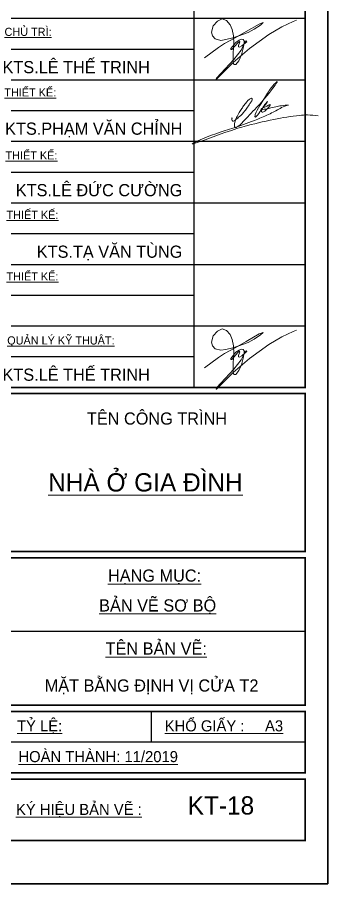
# Model space of a CAD drawing. Header units: inches. Extents: x 274208 to 641690, y -81912 to 129129.
# Drawn here: x 493947 to 496472, y 12277 to 19320 of the extents above; entities that cross this region are included whole.
import ezdxf
from ezdxf.enums import TextEntityAlignment as Align

# ---------------------------------------------------------------- set-up
doc = ezdxf.new("R2010")
doc.units = ezdxf.units.IN
doc.header["$MEASUREMENT"] = 0
for name, color, linetype, lineweight in [('05.Text', 253, 'Continuous', 18), ('11.Khung bo', 32, 'Continuous', 50), ('12.Khung', 36, 'Continuous', 25)]:
    doc.layers.add(name, color=color, linetype=linetype, lineweight=lineweight)
doc.layers.add('Tpl_Bound', color=1, linetype='Continuous', plot=False)
doc.styles.add('VnAvantH', font='')
doc.styles.get('VnAvantH').set_extended_font_data('.VnAvantH')

# ---------------------------------------------------------------- blocks, each defined once
blk = doc.blocks.new('100')
at = {"layer": '05.Text', "color": 1}
for points in [[(1899575, -932513), (1899804, -932346), (1899898, -932283), (1900076, -932189), (1900253, -932085), (1900467, -931965), (1900530, -931939), (1900488, -931980), (1900384, -932048), (1900285, -932101), (1900132, -932156), (1900034, -932189), (1899924, -932215), (1899841, -932231), (1899747, -932205), (1899705, -932158), (1899689, -932095), (1899716, -931996), (1899789, -931918), (1899862, -931881), (1899935, -931907), (1899992, -931975), (1900024, -932054), (1900045, -932158), (1900050, -932283), (1900039, -932435), (1900039, -932539), (1900039, -932602), (1900060, -932623), (1900086, -932623), (1900133, -932560), (1900175, -932466), (1900206, -932356), (1900222, -932273), (1900222, -932236), (1900206, -932215), (1900175, -932210), (1900139, -932226), (1900086, -932262), (1900003, -932362), (1900003, -932377), (1900018, -932377), (1900118, -932268), (1900144, -932247), (1900150, -932255), (1900128, -932315), (1900128, -932336), (1900144, -932341), (1900180, -932320), (1900243, -932268), (1900264, -932252), (1900253, -932238), (1900234, -932252), (1900219, -932287), (1900170, -932388), (1900050, -932539), (1899773, -932842), (1899763, -932863), (1899773, -932863), (1900039, -932591), (1900306, -932362), (1900624, -932137), (1900833, -932012), (1901016, -931923), (1901073, -931902), (1901073, -931902)], [(1899575, -937551), (1899804, -937384), (1899898, -937322), (1900076, -937228), (1900253, -937123), (1900467, -937003), (1900530, -936977), (1900488, -937019), (1900384, -937087), (1900285, -937139), (1900132, -937194), (1900034, -937228), (1899924, -937254), (1899841, -937269), (1899747, -937243), (1899705, -937196), (1899689, -937134), (1899716, -937034), (1899789, -936956), (1899862, -936920), (1899935, -936946), (1899992, -937014), (1900024, -937092), (1900045, -937196), (1900050, -937322), (1900039, -937473), (1900039, -937577), (1900039, -937640), (1900060, -937661), (1900086, -937661), (1900133, -937598), (1900175, -937504), (1900206, -937395), (1900222, -937311), (1900222, -937275), (1900206, -937254), (1900175, -937249), (1900139, -937264), (1900086, -937301), (1900003, -937400), (1900003, -937416), (1900018, -937416), (1900118, -937306), (1900144, -937285), (1900150, -937293), (1900128, -937353), (1900128, -937374), (1900144, -937379), (1900180, -937358), (1900243, -937306), (1900264, -937290), (1900253, -937276), (1900234, -937290), (1900219, -937326), (1900170, -937426), (1900050, -937577), (1899773, -937880), (1899763, -937901), (1899773, -937901), (1900039, -937630), (1900306, -937400), (1900624, -937175), (1900833, -937050), (1901016, -936961), (1901073, -936940), (1901073, -936940)]]:
    blk.add_lwpolyline(points, dxfattribs=at)
blk.add_open_spline([(1900027, -933500), (1900028, -933495), (1900029, -933475), (1900010, -933522), (1900041, -933557), (1900095, -933511), (1900154, -933461), (1900222, -933393), (1900280, -933312), (1900318, -933248), (1900355, -933202), (1900345, -933163), (1900297, -933190), (1900265, -933226), (1900221, -933280), (1900168, -933361), (1900108, -933445), (1900075, -933539), (1900057, -933597), (1900065, -933630), (1900077, -933654), (1900123, -933629), (1900176, -933586), (1900391, -933344), (1900537, -933217), (1900787, -932865), (1900665, -932986), (1900598, -933094), (1900494, -933261), (1900413, -933391), (1900396, -933454), (1900395, -933492), (1900470, -933407), (1900493, -933365), (1900645, -933168), (1900543, -933294), (1900513, -933336), (1900502, -933367), (1900498, -933393), (1900534, -933398), (1900569, -933370), (1900603, -933334), (1900678, -933245), (1900567, -933315), (1900453, -933362), (1900586, -933347), (1900655, -933323), (1900766, -933306), (1900830, -933287), (1900975, -933278), (1900875, -933295), (1900785, -933350), (1900604, -933442), (1900351, -933549), (1899955, -933689), (1899652, -933774), (1899240, -933977), (1899913, -933722), (1900222, -933624), (1900688, -933511), (1901024, -933457), (1901268, -933437), (1901368, -933451), (1901426, -933459)], degree=3, knots=[0, 0, 0, 0, 13.001549, 45.182046, 75.147666, 135.108377, 209.641321, 330.219786, 413.431736, 506.039568, 562.398795, 572.463919, 614.687261, 666.540181, 742.379066, 813.202468, 960.332922, 1047.085289, 1116.051756, 1131.302675, 1149.586427, 1184.79628, 1250.847983, 1377.568732, 2101.569807, 2168.068812, 2267.843813, 2387.363722, 2649.028258, 2817.08725, 2833.831444, 2854.618351, 2901.709158, 3027.903615, 3176.185809, 3269.626432, 3330.368571, 3346.796885, 3372.809813, 3391.190007, 3437.370987, 3499.325704, 3566.136718, 3664.560559, 3739.363206, 3816.79641, 3907.070556, 4014.590981, 4111.202593, 4196.764677, 4225.616608, 4342.07839, 4556.167365, 4806.734713, 5180.847788, 5782.871818, 5867.791252, 6344.624172, 6742.186194, 7236.015034, 7661.393477, 7790.355718, 7964.394921, 7964.394921, 7964.394921, 7964.394921], dxfattribs=at)
at = {"layer": '11.Khung bo', "const_width": 26.7}
for points in [[(1896213, -937871), (1901213, -937871), (1901213, -930871), (1896213, -930871)], [(1896213, -940540), (1901213, -940540), (1901213, -937971), (1896213, -937971)], [(1896213, -943040), (1901213, -943040), (1901213, -940640), (1896213, -940640)], [(1896213, -944140), (1901213, -944140), (1901213, -943140), (1896213, -943140)], [(1896213, -945240), (1901213, -945240), (1901213, -944240), (1896213, -944240)]]:
    blk.add_lwpolyline(points, close=True, dxfattribs=at)
at = {"layer": '12.Khung'}
for p, q in [((1899399, -930871), (1899399, -937871)), ((1896213, -931871), (1901213, -931871)), ((1896213, -932371), (1899399, -932371)), ((1896213, -932871), (1901213, -932871)), ((1896213, -933371), (1899399, -933371)), ((1896213, -933871), (1901213, -933871)), ((1896213, -934371), (1899399, -934371)), ((1896213, -934871), (1901213, -934871)), ((1896213, -935371), (1899399, -935371)), ((1896213, -935871), (1901213, -935871)), ((1896213, -936371), (1899399, -936371)), ((1896213, -936871), (1901213, -936871)), ((1896213, -937371), (1899399, -937371)), ((1901213, -941840), (1896213, -941840)), ((1898713, -943640), (1898713, -943140)), ((1901213, -943640), (1896213, -943640))]:
    blk.add_line(p, q, dxfattribs=at)
at = {"layer": '12.Khung', "color": 1}
blk.add_lwpolyline([(1901579, -945940), (1901579, -916240), (1859580, -916240), (1859580, -945940)], close=True, dxfattribs=at)
at = {"layer": '05.Text', "style": 'VnAvantH'}
for s, height, p in [('%%Uchñ tr×:', 132, (1896322, -932157)), ('%%UthiÕt kÕ:', 132, (1896319, -933142)), ('%%UthiÕt kÕ:', 132, (1896339, -934166)), ('%%UthiÕt kÕ:', 132, (1896355, -935133)), ('%%UthiÕt kÕ:', 132, (1896355, -936133)), ('%%Uqu¶n lý kü thuËt:', 132, (1896366, -937174)), ('tªn C¤NG TR×NH', 198, (1897662, -938477)), ('%%UNHµ ë GIA §×NH', 297, (1897032, -939564)), ('%%Uh¹ng môc:', 198, (1898005, -941030)), ('%%Ub¶n vÏ s¬ bé', 198, (1897861, -941515)), ('%%Utªn b¶n vÏ:', 198, (1897966, -942216)), ('%%Utû lÖ:', 180, (1896525, -943464)), ('%%UKHæ GIÊY :     A3', 180, (1898928, -943464)), ('%%Uhoµn thµnh: 11/2019', 180, (1896548, -943964)), ('%%Uký hiÖu b¶n vÏ :', 180, (1896508, -944823))]:
    blk.add_text(s, height=height, dxfattribs=at).set_placement(p)
for s, p in [('KTS.lª thÕ trinh', (1898687, -932764)), ('KTS.PH¹M V¡N CHØNH', (1899215, -933764)), ('KTS.lª ®øc c\xadêng', (1899215, -934764)), ('KTS.t¹ v¨n tïng', (1899215, -935764)), ('KTS.lª thÕ trinh', (1898687, -937764))]:
    blk.add_text(s, height=198, dxfattribs=at).set_placement(p, align=Align.RIGHT)

msp = doc.modelspace()

# ---------------------------------------------------------------- linework, layer by layer
at = {"layer": 'Tpl_Bound', "color": 1}
msp.add_lwpolyline([(475472.1, 12277.4), (475472.1, 27127.3), (496471.9, 27127.3), (496471.9, 12277.4)], close=True, dxfattribs=at)

# ---------------------------------------------------------------- block references
at = {"layer": '05.Text', "xscale": 0.5, "yscale": 0.5, "zscale": 0.5}
msp.add_blockref('100', (-454317.7, 485247.3), dxfattribs=at)

# ---------------------------------------------------------------- texts
at = {"layer": '05.Text', "style": 'VnAvantH'}
for s, height, p in [('MÆT B»NG ®Þnh vÞ cöa t2', 98.999, (495908.7, 13838.7)), ('KT-18', 148.5, (495873.9, 12839.2))]:
    msp.add_text(s, height=height, dxfattribs=at).set_placement(p, align=Align.RIGHT)

doc.saveas('drawing.dxf')
